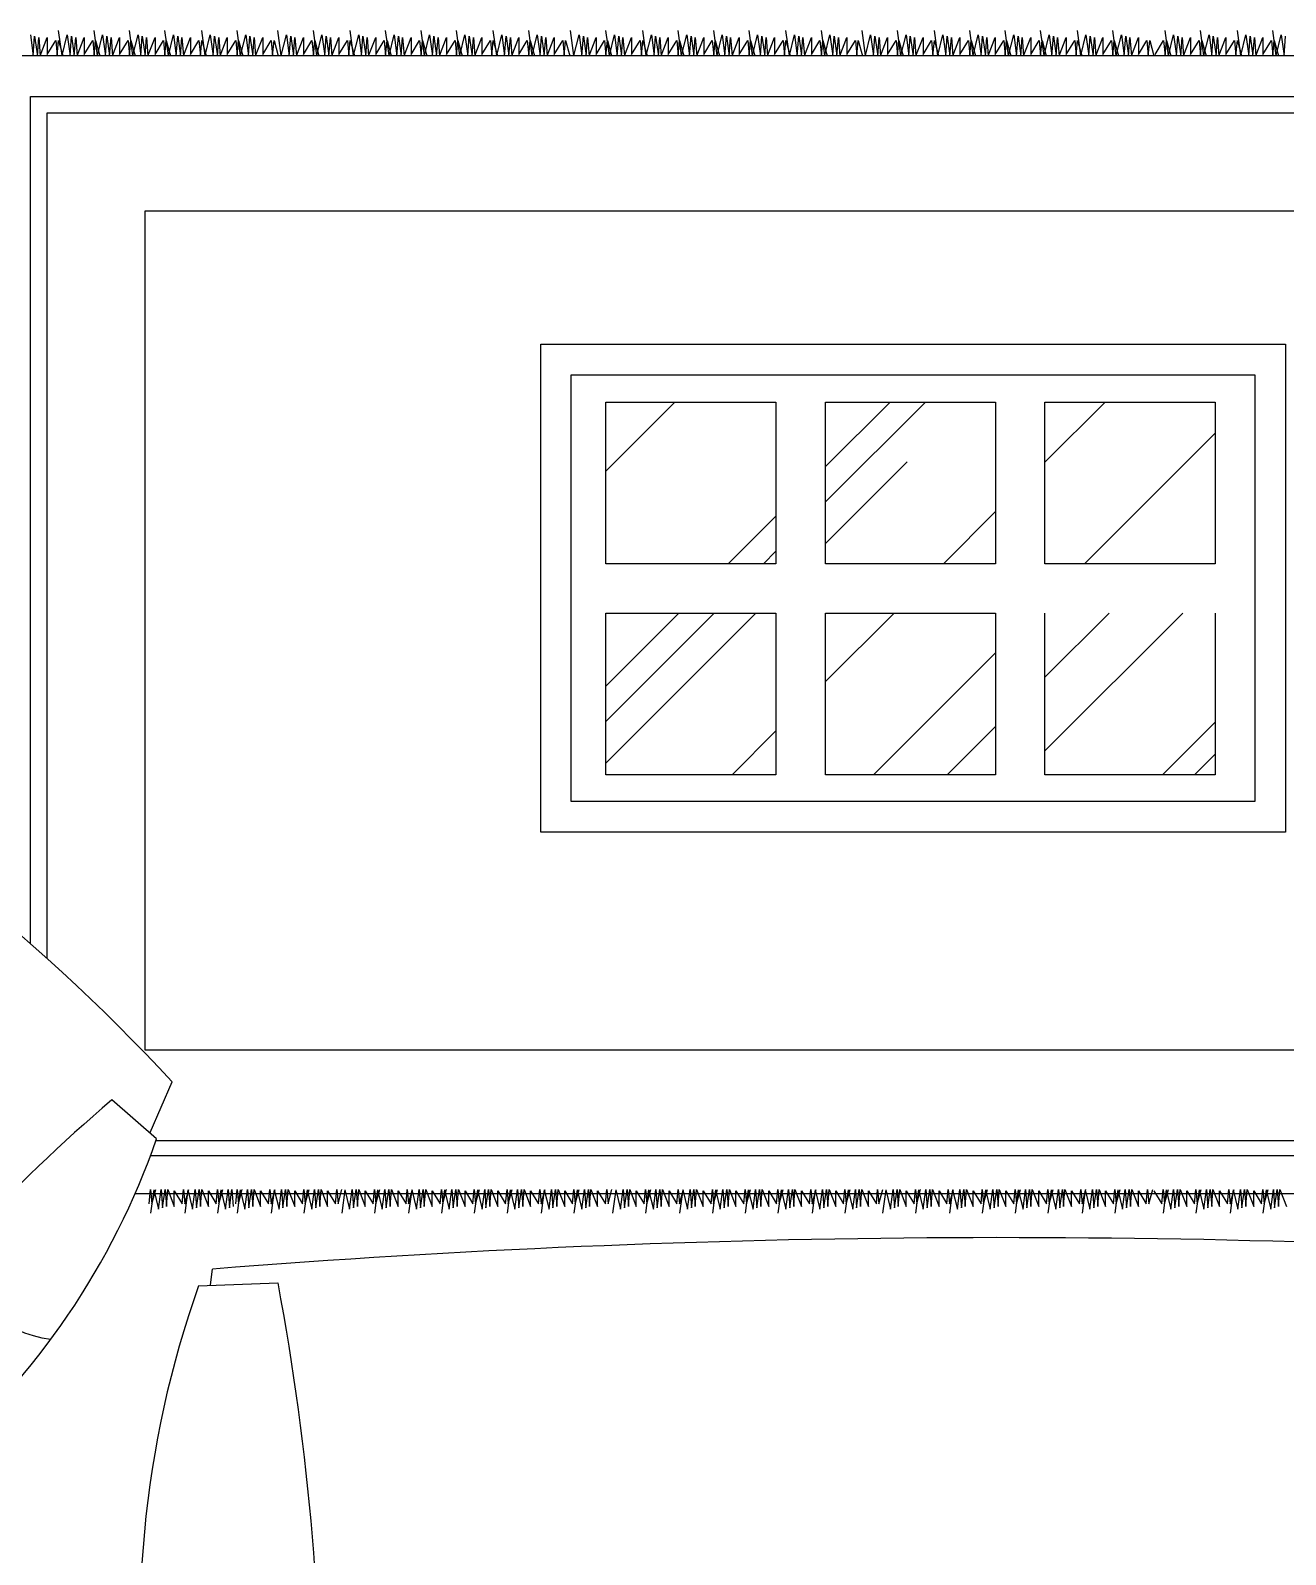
# Model space of a CAD drawing. Header units: inches. Extents: x -0.4 to 42.1, y 14 to 38.8.
# Drawn here: x 31.043 to 32.702, y 15.537 to 17.552 of the extents above; entities that cross this region are included whole.
import ezdxf

# ---------------------------------------------------------------- set-up
doc = ezdxf.new("R2010")
doc.units = ezdxf.units.IN
doc.header["$MEASUREMENT"] = 0
doc.layers.add('02', color=2, linetype='Continuous')
doc.layers.add('8', color=8, linetype='Continuous')

msp = doc.modelspace()

# ---------------------------------------------------------------- hatches: boundary and pattern name
at = {"layer": '8'}
h = msp.add_hatch(dxfattribs=at)
h.set_pattern_fill('AR-RROOF', color=256, scale=0.3, angle=45, style=0)
h.set_pattern_definition([(45, (20.33287, 11.10714), (0.2545584, 0.6788225), [4.5, -0.6, 1.5, -0.3]), (45, (20.50894, 11.49534), (-0.494268, 0.070004), [0.9, -0.099, 1.8, -0.225]), (45, (20.25862, 11.39352), (0.960958, 1.245215), [2.4, -0.42, 1.2, -0.3])])
h.paths.add_polyline_path([(31.8037, 17.0607), (32.0287, 17.0607), (32.0287, 16.8469), (31.8037, 16.8469)])
h.paths.add_polyline_path([(31.8037, 16.7817), (32.0287, 16.7817), (32.0287, 16.5679), (31.8037, 16.5679)])
h.paths.add_polyline_path([(32.094, 16.7817), (32.3189, 16.7817), (32.3189, 16.5679), (32.094, 16.5679)])
h.paths.add_polyline_path([(32.094, 17.0607), (32.3189, 17.0607), (32.3189, 16.8469), (32.094, 16.8469)])
h.paths.add_polyline_path([(32.3842, 17.0607), (32.6091, 17.0607), (32.6091, 16.8469), (32.3842, 16.8469)])
h.paths.add_polyline_path([(32.3842, 16.7817), (32.6091, 16.7817), (32.6091, 16.5679), (32.3842, 16.5679)])

# ---------------------------------------------------------------- linework, layer by layer
at = {"layer": '02'}
for p, q in [((31.0432, 17.5464), (31.0469, 17.5183)), ((31.0469, 17.5183), (31.0488, 17.5445)), ((31.0488, 17.5445), (31.0525, 17.5183)), ((31.0525, 17.5183), (31.0544, 17.5426)), ((31.0544, 17.5426), (31.0563, 17.5183)), ((31.0563, 17.5183), (31.0656, 17.5426)), ((31.0656, 17.5426), (31.0656, 17.5201)), ((31.0656, 17.5201), (31.0769, 17.5389)), ((31.0769, 17.5389), (31.0787, 17.5183)), ((31.0787, 17.5183), (31.0806, 17.5389)), ((31.0851, 17.5189), (31.0806, 17.552)), ((31.0806, 17.5389), (31.0862, 17.5183)), ((31.0851, 17.5189), (31.0918, 17.5464)), ((31.0918, 17.5464), (31.0956, 17.5183)), ((31.0956, 17.5183), (31.0975, 17.5445)), ((31.0975, 17.5445), (31.1012, 17.5183)), ((31.1012, 17.5183), (31.1031, 17.5426)), ((31.1031, 17.5426), (31.105, 17.5183)), ((31.105, 17.5183), (31.1143, 17.5426)), ((31.1143, 17.5426), (31.1143, 17.5201)), ((31.1143, 17.5201), (31.1256, 17.5389)), ((31.1256, 17.5389), (31.1274, 17.5183)), ((31.1319, 17.5189), (31.1274, 17.552)), ((31.1274, 17.5183), (31.1293, 17.5389)), ((31.1293, 17.5389), (31.1349, 17.5183)), ((31.1319, 17.5189), (31.1387, 17.5464)), ((31.1387, 17.5464), (31.1424, 17.5183)), ((31.1424, 17.5183), (31.1443, 17.5445)), ((31.1443, 17.5445), (31.148, 17.5183)), ((31.148, 17.5183), (31.1499, 17.5426)), ((31.1499, 17.5426), (31.1518, 17.5183)), ((31.1518, 17.5183), (31.1611, 17.5426)), ((31.1611, 17.5426), (31.1611, 17.5201)), ((31.1611, 17.5201), (31.1724, 17.5389)), ((31.1724, 17.5389), (31.1742, 17.5183)), ((31.1787, 17.5189), (31.1742, 17.552)), ((31.1742, 17.5183), (31.1761, 17.5389)), ((31.1761, 17.5389), (31.1817, 17.5183)), ((31.1787, 17.5189), (31.1855, 17.5464)), ((31.1855, 17.5464), (31.1892, 17.5183)), ((31.1892, 17.5183), (31.1911, 17.5445)), ((31.1911, 17.5445), (31.1948, 17.5183)), ((31.1948, 17.5183), (31.1967, 17.5426)), ((31.1967, 17.5426), (31.1986, 17.5183)), ((31.1986, 17.5183), (31.208, 17.5426)), ((31.208, 17.5426), (31.208, 17.5201)), ((31.208, 17.5201), (31.2192, 17.5389)), ((31.2192, 17.5389), (31.2211, 17.5183)), ((31.2256, 17.5189), (31.2211, 17.552)), ((31.2211, 17.5183), (31.2229, 17.5389)), ((31.2229, 17.5389), (31.2286, 17.5183)), ((31.2256, 17.5189), (31.2323, 17.5464)), ((31.2323, 17.5464), (31.236, 17.5183)), ((31.236, 17.5183), (31.2379, 17.5445)), ((31.2379, 17.5445), (31.2417, 17.5183)), ((31.2417, 17.5183), (31.2435, 17.5426)), ((31.2435, 17.5426), (31.2454, 17.5183)), ((31.2454, 17.5183), (31.2548, 17.5426)), ((31.2548, 17.5426), (31.2548, 17.5201)), ((31.2548, 17.5201), (31.266, 17.5389)), ((31.266, 17.5389), (31.2679, 17.5183)), ((31.2679, 17.5183), (31.2698, 17.5389)), ((31.2743, 17.5189), (31.2698, 17.552)), ((31.2698, 17.5389), (31.2754, 17.5183)), ((31.2743, 17.5189), (31.281, 17.5464)), ((31.281, 17.5464), (31.2847, 17.5183)), ((31.2847, 17.5183), (31.2866, 17.5445)), ((31.2866, 17.5445), (31.2904, 17.5183)), ((31.2904, 17.5183), (31.2922, 17.5426)), ((31.2922, 17.5426), (31.2941, 17.5183)), ((31.2941, 17.5183), (31.3035, 17.5426)), ((31.3035, 17.5426), (31.3035, 17.5201)), ((31.3035, 17.5201), (31.3147, 17.5389)), ((31.3147, 17.5389), (31.3166, 17.5183)), ((31.3211, 17.5189), (31.3166, 17.552)), ((31.3166, 17.5183), (31.3184, 17.5389)), ((31.3184, 17.5389), (31.3241, 17.5183)), ((31.3211, 17.5189), (31.3278, 17.5464)), ((31.3278, 17.5464), (31.3315, 17.5183)), ((31.3315, 17.5183), (31.3334, 17.5445)), ((31.3334, 17.5445), (31.3372, 17.5183)), ((31.3372, 17.5183), (31.339, 17.5426)), ((31.339, 17.5426), (31.3409, 17.5183)), ((31.3409, 17.5183), (31.3503, 17.5426)), ((31.3503, 17.5426), (31.3503, 17.5201)), ((31.3503, 17.5201), (31.3615, 17.5389)), ((31.3615, 17.5389), (31.3634, 17.5183)), ((31.3634, 17.5183), (31.3653, 17.5389)), ((31.3653, 17.5389), (31.3709, 17.5183)), ((31.3749, 17.5189), (31.3704, 17.552)), ((31.3749, 17.5189), (31.3817, 17.5464)), ((31.3817, 17.5464), (31.3854, 17.5183)), ((31.3854, 17.5183), (31.3873, 17.5445)), ((31.3873, 17.5445), (31.391, 17.5183)), ((31.391, 17.5183), (31.3929, 17.5426)), ((31.3929, 17.5426), (31.3948, 17.5183)), ((31.3948, 17.5183), (31.4041, 17.5426)), ((31.4041, 17.5426), (31.4041, 17.5201)), ((31.4041, 17.5201), (31.4154, 17.5389)), ((31.4154, 17.5389), (31.4173, 17.5183)), ((31.4218, 17.5189), (31.4173, 17.552)), ((31.4173, 17.5183), (31.4191, 17.5389)), ((31.4191, 17.5389), (31.4247, 17.5183)), ((31.4218, 17.5189), (31.4285, 17.5464)), ((31.4285, 17.5464), (31.4322, 17.5183)), ((31.4322, 17.5183), (31.4341, 17.5445)), ((31.4341, 17.5445), (31.4379, 17.5183)), ((31.4379, 17.5183), (31.4397, 17.5426)), ((31.4397, 17.5426), (31.4416, 17.5183)), ((31.4416, 17.5183), (31.451, 17.5426)), ((31.451, 17.5426), (31.451, 17.5201)), ((31.451, 17.5201), (31.4622, 17.5389)), ((31.4622, 17.5389), (31.4641, 17.5183)), ((31.4641, 17.5183), (31.4659, 17.5389)), ((31.4705, 17.5189), (31.4659, 17.552)), ((31.4659, 17.5389), (31.4716, 17.5183)), ((31.4705, 17.5189), (31.4772, 17.5464)), ((31.4772, 17.5464), (31.4809, 17.5183)), ((31.4809, 17.5183), (31.4828, 17.5445)), ((31.4828, 17.5445), (31.4865, 17.5183)), ((31.4865, 17.5183), (31.4884, 17.5426)), ((31.4884, 17.5426), (31.4903, 17.5183)), ((31.4903, 17.5183), (31.4997, 17.5426)), ((31.4997, 17.5426), (31.4997, 17.5201)), ((31.4997, 17.5201), (31.5109, 17.5389)), ((31.5109, 17.5389), (31.5128, 17.5183)), ((31.5173, 17.5189), (31.5128, 17.552)), ((31.5128, 17.5183), (31.5146, 17.5389)), ((31.5146, 17.5389), (31.5203, 17.5183)), ((31.5173, 17.5189), (31.524, 17.5464)), ((31.524, 17.5464), (31.5277, 17.5183)), ((31.5277, 17.5183), (31.5296, 17.5445)), ((31.5296, 17.5445), (31.5334, 17.5183)), ((31.5334, 17.5183), (31.5352, 17.5426)), ((31.5352, 17.5426), (31.5371, 17.5183)), ((31.5371, 17.5183), (31.5465, 17.5426)), ((31.5465, 17.5426), (31.5465, 17.5201)), ((31.5465, 17.5201), (31.5577, 17.5389)), ((31.5577, 17.5389), (31.5596, 17.5183)), ((31.5641, 17.5189), (31.5596, 17.552)), ((31.5596, 17.5183), (31.5615, 17.5389)), ((31.5615, 17.5389), (31.5671, 17.5183)), ((31.5641, 17.5189), (31.5708, 17.5464)), ((31.5708, 17.5464), (31.5746, 17.5183)), ((31.5746, 17.5183), (31.5764, 17.5445)), ((31.5764, 17.5445), (31.5802, 17.5183)), ((31.5802, 17.5183), (31.5821, 17.5426)), ((31.5821, 17.5426), (31.5839, 17.5183)), ((31.5839, 17.5183), (31.5933, 17.5426)), ((31.5933, 17.5426), (31.5933, 17.5201)), ((31.5933, 17.5201), (31.6045, 17.5389)), ((31.6045, 17.5389), (31.6064, 17.5183)), ((31.6109, 17.5189), (31.6064, 17.552)), ((31.6064, 17.5183), (31.6083, 17.5389)), ((31.6083, 17.5389), (31.6139, 17.5183)), ((31.6109, 17.5189), (31.6176, 17.5464)), ((31.6176, 17.5464), (31.6214, 17.5183)), ((31.6214, 17.5183), (31.6233, 17.5445)), ((31.6233, 17.5445), (31.627, 17.5183)), ((31.627, 17.5183), (31.6289, 17.5426)), ((31.6289, 17.5426), (31.6307, 17.5183)), ((31.6307, 17.5183), (31.6401, 17.5426)), ((31.6401, 17.5426), (31.6401, 17.5201)), ((31.6401, 17.5201), (31.6513, 17.5389)), ((31.6513, 17.5389), (31.6532, 17.5183)), ((31.6532, 17.5183), (31.6551, 17.5389)), ((31.6596, 17.5189), (31.6551, 17.552)), ((31.6551, 17.5389), (31.6607, 17.5183)), ((31.6596, 17.5189), (31.6663, 17.5464)), ((31.6663, 17.5464), (31.6701, 17.5183)), ((31.6701, 17.5183), (31.6719, 17.5445)), ((31.6719, 17.5445), (31.6757, 17.5183)), ((31.6757, 17.5183), (31.6776, 17.5426)), ((31.6776, 17.5426), (31.6794, 17.5183)), ((31.6794, 17.5183), (31.6888, 17.5426)), ((31.6888, 17.5426), (31.6888, 17.5201)), ((31.6888, 17.5201), (31.7, 17.5389)), ((31.7, 17.5389), (31.7019, 17.5183)), ((31.7064, 17.5189), (31.7019, 17.552)), ((31.7019, 17.5183), (31.7038, 17.5389)), ((31.7038, 17.5389), (31.7094, 17.5183)), ((31.7064, 17.5189), (31.7131, 17.5464)), ((31.7131, 17.5464), (31.7169, 17.5183)), ((31.7169, 17.5183), (31.7188, 17.5445)), ((31.7188, 17.5445), (31.7225, 17.5183)), ((31.7225, 17.5183), (31.7244, 17.5426)), ((31.7244, 17.5426), (31.7263, 17.5183)), ((31.7263, 17.5183), (31.7356, 17.5426)), ((31.7356, 17.5426), (31.7356, 17.5201)), ((31.7356, 17.5201), (31.7469, 17.5389)), ((31.7469, 17.5389), (31.7487, 17.5183)), ((31.7487, 17.5183), (31.7506, 17.5389)), ((31.7506, 17.5389), (31.7562, 17.5183)), ((31.7617, 17.5189), (31.7572, 17.552)), ((31.7617, 17.5189), (31.7685, 17.5464)), ((31.7685, 17.5464), (31.7722, 17.5183)), ((31.7722, 17.5183), (31.7741, 17.5445)), ((31.7741, 17.5445), (31.7778, 17.5183)), ((31.7778, 17.5183), (31.7797, 17.5426)), ((31.7797, 17.5426), (31.7816, 17.5183)), ((31.7816, 17.5183), (31.7909, 17.5426)), ((31.7909, 17.5426), (31.7909, 17.5201)), ((31.7909, 17.5201), (31.8022, 17.5389)), ((31.8022, 17.5389), (31.804, 17.5183)), ((31.8085, 17.5189), (31.804, 17.552)), ((31.804, 17.5183), (31.8059, 17.5389)), ((31.8059, 17.5389), (31.8115, 17.5183)), ((31.8085, 17.5189), (31.8153, 17.5464)), ((31.8153, 17.5464), (31.819, 17.5183)), ((31.819, 17.5183), (31.8209, 17.5445)), ((31.8209, 17.5445), (31.8246, 17.5183)), ((31.8246, 17.5183), (31.8265, 17.5426)), ((31.8265, 17.5426), (31.8284, 17.5183)), ((31.8284, 17.5183), (31.8377, 17.5426)), ((31.8377, 17.5426), (31.8377, 17.5201)), ((31.8377, 17.5201), (31.849, 17.5389)), ((31.849, 17.5389), (31.8509, 17.5183)), ((31.8509, 17.5183), (31.8527, 17.5389)), ((31.8572, 17.5189), (31.8527, 17.552)), ((31.8527, 17.5389), (31.8583, 17.5183)), ((31.8572, 17.5189), (31.864, 17.5464)), ((31.864, 17.5464), (31.8677, 17.5183)), ((31.8677, 17.5183), (31.8696, 17.5445)), ((31.8696, 17.5445), (31.8733, 17.5183)), ((31.8733, 17.5183), (31.8752, 17.5426)), ((31.8752, 17.5426), (31.8771, 17.5183)), ((31.8771, 17.5183), (31.8864, 17.5426)), ((31.8864, 17.5426), (31.8864, 17.5201)), ((31.8864, 17.5201), (31.8977, 17.5389)), ((31.8977, 17.5389), (31.8995, 17.5183)), ((31.904, 17.5189), (31.8995, 17.552)), ((31.8995, 17.5183), (31.9014, 17.5389)), ((31.9014, 17.5389), (31.907, 17.5183)), ((31.904, 17.5189), (31.9108, 17.5464)), ((31.9108, 17.5464), (31.9145, 17.5183)), ((31.9145, 17.5183), (31.9164, 17.5445)), ((31.9164, 17.5445), (31.9201, 17.5183)), ((31.9201, 17.5183), (31.922, 17.5426)), ((31.922, 17.5426), (31.9239, 17.5183)), ((31.9239, 17.5183), (31.9333, 17.5426)), ((31.9333, 17.5426), (31.9333, 17.5201)), ((31.9333, 17.5201), (31.9445, 17.5389)), ((31.9445, 17.5389), (31.9464, 17.5183)), ((31.9509, 17.5189), (31.9464, 17.552)), ((31.9464, 17.5183), (31.9482, 17.5389)), ((31.9482, 17.5389), (31.9539, 17.5183)), ((31.9509, 17.5189), (31.9576, 17.5464)), ((31.9576, 17.5464), (31.9613, 17.5183)), ((31.9613, 17.5183), (31.9632, 17.5445)), ((31.9632, 17.5445), (31.967, 17.5183)), ((31.967, 17.5183), (31.9688, 17.5426)), ((31.9688, 17.5426), (31.9707, 17.5183)), ((31.9707, 17.5183), (31.9801, 17.5426)), ((31.9801, 17.5426), (31.9801, 17.5201)), ((31.9801, 17.5201), (31.9913, 17.5389)), ((31.9913, 17.5389), (31.9932, 17.5183)), ((31.9977, 17.5189), (31.9932, 17.552)), ((31.9932, 17.5183), (31.9951, 17.5389)), ((31.9951, 17.5389), (32.0007, 17.5183)), ((31.9977, 17.5189), (32.0044, 17.5464)), ((32.0044, 17.5464), (32.0082, 17.5183)), ((32.0082, 17.5183), (32.01, 17.5445)), ((32.01, 17.5445), (32.0138, 17.5183)), ((32.0138, 17.5183), (32.0157, 17.5426)), ((32.0157, 17.5426), (32.0175, 17.5183)), ((32.0175, 17.5183), (32.0269, 17.5426)), ((32.0269, 17.5426), (32.0269, 17.5201)), ((32.0269, 17.5201), (32.0381, 17.5389)), ((32.0381, 17.5389), (32.04, 17.5183)), ((32.04, 17.5183), (32.0419, 17.5389)), ((32.0464, 17.5189), (32.0419, 17.552)), ((32.0419, 17.5389), (32.0475, 17.5183)), ((32.0464, 17.5189), (32.0531, 17.5464)), ((32.0531, 17.5464), (32.0569, 17.5183)), ((32.0569, 17.5183), (32.0587, 17.5445)), ((32.0587, 17.5445), (32.0625, 17.5183)), ((32.0625, 17.5183), (32.0643, 17.5426)), ((32.0643, 17.5426), (32.0662, 17.5183)), ((32.0662, 17.5183), (32.0756, 17.5426)), ((32.0756, 17.5426), (32.0756, 17.5201)), ((32.0756, 17.5201), (32.0868, 17.5389)), ((32.0868, 17.5389), (32.0887, 17.5183)), ((32.0932, 17.5189), (32.0887, 17.552)), ((32.0887, 17.5183), (32.0906, 17.5389)), ((32.0906, 17.5389), (32.0962, 17.5183)), ((32.0932, 17.5189), (32.0999, 17.5464)), ((32.0999, 17.5464), (32.1037, 17.5183)), ((32.1037, 17.5183), (32.1055, 17.5445)), ((32.1055, 17.5445), (32.1093, 17.5183)), ((32.1093, 17.5183), (32.1112, 17.5426)), ((32.1112, 17.5426), (32.113, 17.5183)), ((32.113, 17.5183), (32.1224, 17.5426)), ((32.1224, 17.5426), (32.1224, 17.5201)), ((32.1224, 17.5201), (32.1336, 17.5389)), ((32.1336, 17.5389), (32.1355, 17.5183)), ((32.1355, 17.5183), (32.1374, 17.5389)), ((32.1374, 17.5389), (32.143, 17.5183)), ((32.1471, 17.5189), (32.1426, 17.552)), ((32.1471, 17.5189), (32.1538, 17.5464)), ((32.1538, 17.5464), (32.1575, 17.5183)), ((32.1575, 17.5183), (32.1594, 17.5445)), ((32.1594, 17.5445), (32.1632, 17.5183)), ((32.1632, 17.5183), (32.165, 17.5426)), ((32.165, 17.5426), (32.1669, 17.5183)), ((32.1669, 17.5183), (32.1763, 17.5426)), ((32.1763, 17.5426), (32.1763, 17.5201)), ((32.1763, 17.5201), (32.1875, 17.5389)), ((32.1875, 17.5389), (32.1894, 17.5183)), ((32.1939, 17.5189), (32.1894, 17.552)), ((32.1894, 17.5183), (32.1913, 17.5389)), ((32.1913, 17.5389), (32.1969, 17.5183)), ((32.1939, 17.5189), (32.2006, 17.5464)), ((32.2006, 17.5464), (32.2044, 17.5183)), ((32.2044, 17.5183), (32.2062, 17.5445)), ((32.2062, 17.5445), (32.21, 17.5183)), ((32.21, 17.5183), (32.2119, 17.5426)), ((32.2119, 17.5426), (32.2137, 17.5183)), ((32.2137, 17.5183), (32.2231, 17.5426)), ((32.2231, 17.5426), (32.2231, 17.5201)), ((32.2231, 17.5201), (32.2343, 17.5389)), ((32.2343, 17.5389), (32.2362, 17.5183)), ((32.2362, 17.5183), (32.2381, 17.5389)), ((32.2426, 17.5189), (32.2381, 17.552)), ((32.2381, 17.5389), (32.2437, 17.5183)), ((32.2426, 17.5189), (32.2493, 17.5464)), ((32.2493, 17.5464), (32.2531, 17.5183)), ((32.2531, 17.5183), (32.2549, 17.5445)), ((32.2549, 17.5445), (32.2587, 17.5183)), ((32.2587, 17.5183), (32.2605, 17.5426)), ((32.2605, 17.5426), (32.2624, 17.5183)), ((32.2624, 17.5183), (32.2718, 17.5426)), ((32.2718, 17.5426), (32.2718, 17.5201)), ((32.2718, 17.5201), (32.283, 17.5389)), ((32.283, 17.5389), (32.2849, 17.5183)), ((32.2894, 17.5189), (32.2849, 17.552)), ((32.2849, 17.5183), (32.2868, 17.5389)), ((32.2868, 17.5389), (32.2924, 17.5183)), ((32.2894, 17.5189), (32.2961, 17.5464)), ((32.2961, 17.5464), (32.2999, 17.5183)), ((32.2999, 17.5183), (32.3017, 17.5445)), ((32.3017, 17.5445), (32.3055, 17.5183)), ((32.3055, 17.5183), (32.3074, 17.5426)), ((32.3074, 17.5426), (32.3092, 17.5183)), ((32.3092, 17.5183), (32.3186, 17.5426)), ((32.3186, 17.5426), (32.3186, 17.5201)), ((32.3186, 17.5201), (32.3298, 17.5389)), ((32.3298, 17.5389), (32.3317, 17.5183)), ((32.3362, 17.5189), (32.3317, 17.552)), ((32.3317, 17.5183), (32.3336, 17.5389)), ((32.3336, 17.5389), (32.3392, 17.5183)), ((32.3362, 17.5189), (32.3429, 17.5464)), ((32.3429, 17.5464), (32.3467, 17.5183)), ((32.3467, 17.5183), (32.3486, 17.5445)), ((32.3486, 17.5445), (32.3523, 17.5183)), ((32.3523, 17.5183), (32.3542, 17.5426)), ((32.3542, 17.5426), (32.356, 17.5183)), ((32.356, 17.5183), (32.3654, 17.5426)), ((32.3654, 17.5426), (32.3654, 17.5201)), ((32.3654, 17.5201), (32.3766, 17.5389)), ((32.3766, 17.5389), (32.3785, 17.5183)), ((32.383, 17.5189), (32.3785, 17.552)), ((32.3785, 17.5183), (32.3804, 17.5389)), ((32.3804, 17.5389), (32.386, 17.5183)), ((32.383, 17.5189), (32.3898, 17.5464)), ((32.3898, 17.5464), (32.3935, 17.5183)), ((32.3935, 17.5183), (32.3954, 17.5445)), ((32.3954, 17.5445), (32.3991, 17.5183)), ((32.3991, 17.5183), (32.401, 17.5426)), ((32.401, 17.5426), (32.4029, 17.5183)), ((32.4029, 17.5183), (32.4122, 17.5426)), ((32.4122, 17.5426), (32.4122, 17.5201)), ((32.4122, 17.5201), (32.4235, 17.5389)), ((32.4235, 17.5389), (32.4253, 17.5183)), ((32.4253, 17.5183), (32.4272, 17.5389)), ((32.4317, 17.5189), (32.4272, 17.552)), ((32.4272, 17.5389), (32.4328, 17.5183)), ((32.4317, 17.5189), (32.4384, 17.5464)), ((32.4384, 17.5464), (32.4422, 17.5183)), ((32.4422, 17.5183), (32.4441, 17.5445)), ((32.4441, 17.5445), (32.4478, 17.5183)), ((32.4478, 17.5183), (32.4497, 17.5426)), ((32.4497, 17.5426), (32.4516, 17.5183)), ((32.4516, 17.5183), (32.4609, 17.5426)), ((32.4609, 17.5426), (32.4609, 17.5201)), ((32.4609, 17.5201), (32.4722, 17.5389)), ((32.4722, 17.5389), (32.474, 17.5183)), ((32.4785, 17.5189), (32.474, 17.552)), ((32.474, 17.5183), (32.4759, 17.5389)), ((32.4759, 17.5389), (32.4815, 17.5183)), ((32.4785, 17.5189), (32.4853, 17.5464)), ((32.4853, 17.5464), (32.489, 17.5183)), ((32.489, 17.5183), (32.4909, 17.5445)), ((32.4909, 17.5445), (32.4946, 17.5183)), ((32.4946, 17.5183), (32.4965, 17.5426)), ((32.4965, 17.5426), (32.4984, 17.5183)), ((32.4984, 17.5183), (32.5077, 17.5426)), ((32.5077, 17.5426), (32.5077, 17.5201)), ((32.5077, 17.5201), (32.519, 17.5389)), ((32.519, 17.5389), (32.5208, 17.5183)), ((32.5208, 17.5183), (32.5227, 17.5389)), ((32.5227, 17.5389), (32.5283, 17.5183)), ((32.5299, 17.5201), (32.5411, 17.5389)), ((32.5411, 17.5389), (32.543, 17.5183)), ((32.5475, 17.5189), (32.543, 17.552)), ((32.543, 17.5183), (32.5449, 17.5389)), ((32.5449, 17.5389), (32.5505, 17.5183)), ((32.5475, 17.5189), (32.5543, 17.5464)), ((32.5543, 17.5464), (32.558, 17.5183)), ((32.558, 17.5183), (32.5599, 17.5445)), ((32.5599, 17.5445), (32.5636, 17.5183)), ((32.5636, 17.5183), (32.5655, 17.5426)), ((32.5655, 17.5426), (32.5674, 17.5183)), ((32.5674, 17.5183), (32.5767, 17.5426)), ((32.5767, 17.5426), (32.5767, 17.5201)), ((32.5767, 17.5201), (32.588, 17.5389)), ((32.588, 17.5389), (32.5898, 17.5183)), ((32.5943, 17.5189), (32.5898, 17.552)), ((32.5898, 17.5183), (32.5917, 17.5389)), ((32.5917, 17.5389), (32.5973, 17.5183)), ((32.5943, 17.5189), (32.6011, 17.5464)), ((32.6011, 17.5464), (32.6048, 17.5183)), ((32.6048, 17.5183), (32.6067, 17.5445)), ((32.6067, 17.5445), (32.6104, 17.5183)), ((32.6104, 17.5183), (32.6123, 17.5426)), ((32.6123, 17.5426), (32.6142, 17.5183)), ((32.6142, 17.5183), (32.6235, 17.5426)), ((32.6235, 17.5426), (32.6235, 17.5201)), ((32.6235, 17.5201), (32.6348, 17.5389)), ((32.6348, 17.5389), (32.6367, 17.5183)), ((32.6367, 17.5183), (32.6385, 17.5389)), ((32.643, 17.5189), (32.6385, 17.552)), ((32.6385, 17.5389), (32.6441, 17.5183)), ((32.643, 17.5189), (32.6498, 17.5464)), ((32.6498, 17.5464), (32.6535, 17.5183)), ((32.6535, 17.5183), (32.6554, 17.5445)), ((32.6554, 17.5445), (32.6591, 17.5183)), ((32.6591, 17.5183), (32.661, 17.5426)), ((32.661, 17.5426), (32.6629, 17.5183)), ((32.6629, 17.5183), (32.6722, 17.5426)), ((32.6722, 17.5426), (32.6722, 17.5201)), ((32.6722, 17.5201), (32.6835, 17.5389)), ((32.6835, 17.5389), (32.6853, 17.5183)), ((32.6899, 17.5189), (32.6853, 17.552)), ((32.6853, 17.5183), (32.6872, 17.5389)), ((32.6872, 17.5389), (32.6928, 17.5183)), ((32.6899, 17.5189), (32.6966, 17.5464)), ((32.6966, 17.5464), (32.7003, 17.5183)), ((32.7003, 17.5183), (32.7022, 17.5445)), ((30.9896, 17.5189), (33.521, 17.5189)), ((31.0436, 16.3441), (31.0436, 17.4649)), ((31.0436, 17.4649), (33.467, 17.4649)), ((31.0652, 16.3248), (31.0652, 17.4433)), ((31.0652, 17.4433), (33.4454, 17.4433)), ((31.1948, 16.2037), (31.1948, 17.3137)), ((31.1948, 17.3137), (33.3158, 17.3137)), ((31.7177, 16.4919), (31.7177, 17.1373)), ((31.7177, 17.1373), (32.7021, 17.1373)), ((32.7021, 17.1373), (32.7021, 16.4919)), ((31.7582, 16.5324), (31.7582, 17.0968)), ((31.7582, 17.0968), (32.6616, 17.0968)), ((32.6616, 17.0968), (32.6616, 16.5324)), ((31.8037, 16.8469), (31.8037, 17.0607)), ((31.8037, 17.0607), (32.0287, 17.0607)), ((32.0287, 17.0607), (32.0287, 16.8469)), ((32.094, 17.0607), (32.3189, 17.0607)), ((32.094, 16.8469), (32.094, 17.0607)), ((32.3189, 17.0607), (32.3189, 16.8469)), ((32.3842, 17.0607), (32.6091, 17.0607)), ((32.3842, 16.8469), (32.3842, 17.0607)), ((32.6091, 17.0607), (32.6091, 16.8469)), ((32.0287, 16.8469), (31.8037, 16.8469)), ((32.3189, 16.8469), (32.094, 16.8469)), ((32.6091, 16.8469), (32.3842, 16.8469)), ((31.8037, 16.5679), (31.8037, 16.7817)), ((31.8037, 16.7817), (32.0287, 16.7817)), ((32.0287, 16.7817), (32.0287, 16.5679)), ((32.094, 16.5679), (32.094, 16.7817)), ((32.094, 16.7817), (32.3189, 16.7817)), ((32.3189, 16.7817), (32.3189, 16.5679)), ((32.3842, 16.5679), (32.3842, 16.7817)), ((32.6091, 16.7817), (32.6091, 16.5679)), ((32.0287, 16.5679), (31.8037, 16.5679)), ((32.3189, 16.5679), (32.094, 16.5679)), ((32.6091, 16.5679), (32.3842, 16.5679)), ((32.6616, 16.5324), (31.7582, 16.5324)), ((32.7021, 16.4919), (31.7177, 16.4919)), ((33.28, 16.2037), (31.1948, 16.2037)), ((31.2015, 16.0947), (31.2307, 16.1618)), ((31.2101, 16.0866), (31.1507, 16.1378)), ((33.262, 16.0837), (31.209, 16.0837)), ((33.2693, 16.0637), (31.2018, 16.0637)), ((33.2896, 16.0137), (31.1814, 16.0137)), ((31.2004, 16.0003), (31.2022, 16.0194)), ((31.2022, 16.0194), (31.2039, 16.0003)), ((31.2063, 16.0188), (31.2022, 15.9881)), ((31.2039, 16.0003), (31.2091, 16.0194)), ((31.2063, 16.0188), (31.2126, 15.9933)), ((31.2126, 15.9933), (31.216, 16.0194)), ((31.216, 16.0194), (31.2178, 15.9951)), ((31.2178, 15.9951), (31.2212, 16.0194)), ((31.2212, 16.0194), (31.223, 15.9968)), ((31.223, 15.9968), (31.2247, 16.0194)), ((31.2247, 16.0194), (31.2334, 15.9968)), ((31.2334, 15.9968), (31.2334, 16.0176)), ((31.2334, 16.0176), (31.2438, 16.0003)), ((31.2438, 16.0003), (31.2455, 16.0194)), ((31.2455, 16.0194), (31.2472, 16.0003)), ((31.2472, 16.0003), (31.2525, 16.0194)), ((31.2514, 16.0188), (31.2472, 15.9881)), ((31.2514, 16.0188), (31.2577, 15.9933)), ((31.2577, 15.9933), (31.2611, 16.0194)), ((31.2611, 16.0194), (31.2629, 15.9951)), ((31.2629, 15.9951), (31.2663, 16.0194)), ((31.2663, 16.0194), (31.2681, 15.9968)), ((31.2681, 15.9968), (31.2698, 16.0194)), ((31.2698, 16.0194), (31.2785, 15.9968)), ((31.2785, 16.0176), (31.2889, 16.0003)), ((31.2785, 15.9968), (31.2785, 16.0176)), ((31.2889, 16.0003), (31.2906, 16.0194)), ((31.2906, 16.0194), (31.2923, 16.0003)), ((31.2948, 16.0188), (31.2906, 15.9881)), ((31.2923, 16.0003), (31.2975, 16.0194)), ((31.2948, 16.0188), (31.301, 15.9933)), ((31.301, 15.9933), (31.3045, 16.0194)), ((31.3045, 16.0194), (31.3062, 15.9951)), ((31.3062, 15.9951), (31.3097, 16.0194)), ((31.3097, 16.0194), (31.3114, 15.9968)), ((31.3146, 16.0003), (31.3164, 16.0194)), ((31.3164, 16.0194), (31.3181, 16.0003)), ((31.3205, 16.0188), (31.3164, 15.9881)), ((31.3181, 16.0003), (31.3233, 16.0194)), ((31.3205, 16.0188), (31.3268, 15.9933)), ((31.3268, 15.9933), (31.3302, 16.0194)), ((31.3302, 16.0194), (31.332, 15.9951)), ((31.332, 15.9951), (31.3354, 16.0194)), ((31.3354, 16.0194), (31.3372, 15.9968)), ((31.3372, 15.9968), (31.3389, 16.0194)), ((31.3389, 16.0194), (31.3476, 15.9968)), ((31.3476, 15.9968), (31.3476, 16.0176)), ((31.3476, 16.0176), (31.358, 16.0003)), ((31.358, 16.0003), (31.3597, 16.0194)), ((31.3597, 16.0194), (31.3615, 16.0003)), ((31.3615, 16.0003), (31.3667, 16.0194)), ((31.3656, 16.0188), (31.3615, 15.9881)), ((31.3656, 16.0188), (31.3719, 15.9933)), ((31.3719, 15.9933), (31.3753, 16.0194)), ((31.3753, 16.0194), (31.3771, 15.9951)), ((31.3771, 15.9951), (31.3805, 16.0194)), ((31.3805, 16.0194), (31.3823, 15.9968)), ((31.3823, 15.9968), (31.384, 16.0194)), ((31.384, 16.0194), (31.3927, 15.9968)), ((31.3927, 15.9968), (31.3927, 16.0176)), ((31.3927, 16.0176), (31.4031, 16.0003)), ((31.4031, 16.0003), (31.4048, 16.0194)), ((31.4048, 16.0194), (31.4065, 16.0003)), ((31.409, 16.0188), (31.4048, 15.9881)), ((31.4065, 16.0003), (31.4117, 16.0194)), ((31.409, 16.0188), (31.4152, 15.9933)), ((31.4152, 15.9933), (31.4187, 16.0194)), ((31.4187, 16.0194), (31.4204, 15.9951)), ((31.4204, 15.9951), (31.4239, 16.0194)), ((31.4239, 16.0194), (31.4256, 15.9968)), ((31.4256, 15.9968), (31.4274, 16.0194)), ((31.4274, 16.0194), (31.436, 15.9968)), ((31.436, 16.0176), (31.4464, 16.0003)), ((31.436, 15.9968), (31.436, 16.0176)), ((31.4464, 16.0003), (31.4482, 16.0194)), ((31.4482, 16.0194), (31.4499, 16.0003)), ((31.4499, 16.0003), (31.4551, 16.0194)), ((31.4589, 16.0188), (31.4547, 15.9881)), ((31.4589, 16.0188), (31.4651, 15.9933)), ((31.4651, 15.9933), (31.4686, 16.0194)), ((31.4686, 16.0194), (31.4703, 15.9951)), ((31.4703, 15.9951), (31.4738, 16.0194)), ((31.4738, 16.0194), (31.4755, 15.9968)), ((31.4755, 15.9968), (31.4772, 16.0194)), ((31.4772, 16.0194), (31.4859, 15.9968)), ((31.4859, 16.0176), (31.4963, 16.0003)), ((31.4859, 15.9968), (31.4859, 16.0176)), ((31.4963, 16.0003), (31.498, 16.0194)), ((31.498, 16.0194), (31.4998, 16.0003)), ((31.5022, 16.0188), (31.498, 15.9881)), ((31.4998, 16.0003), (31.505, 16.0194)), ((31.5022, 16.0188), (31.5084, 15.9933)), ((31.5084, 15.9933), (31.5119, 16.0194)), ((31.5119, 16.0194), (31.5136, 15.9951)), ((31.5136, 15.9951), (31.5171, 16.0194)), ((31.5171, 16.0194), (31.5188, 15.9968)), ((31.5188, 15.9968), (31.5206, 16.0194)), ((31.5206, 16.0194), (31.5293, 15.9968)), ((31.5293, 16.0176), (31.5397, 16.0003)), ((31.5293, 15.9968), (31.5293, 16.0176)), ((31.5397, 16.0003), (31.5414, 16.0194)), ((31.5414, 16.0194), (31.5431, 16.0003)), ((31.5431, 16.0003), (31.5483, 16.0194)), ((31.5473, 16.0188), (31.5431, 15.9881)), ((31.5473, 16.0188), (31.5535, 15.9933)), ((31.5535, 15.9933), (31.557, 16.0194)), ((31.557, 16.0194), (31.5587, 15.9951)), ((31.5587, 15.9951), (31.5622, 16.0194)), ((31.5622, 16.0194), (31.5639, 15.9968)), ((31.5639, 15.9968), (31.5657, 16.0194)), ((31.5657, 16.0194), (31.5743, 15.9968)), ((31.5743, 15.9968), (31.5743, 16.0176)), ((31.5743, 16.0176), (31.5847, 16.0003)), ((31.5847, 16.0003), (31.5865, 16.0194)), ((31.5865, 16.0194), (31.5882, 16.0003)), ((31.5906, 16.0188), (31.5865, 15.9881)), ((31.5882, 16.0003), (31.5934, 16.0194)), ((31.5906, 16.0188), (31.5969, 15.9933)), ((31.5969, 15.9933), (31.6003, 16.0194)), ((31.6003, 16.0194), (31.6021, 15.9951)), ((31.6021, 15.9951), (31.6055, 16.0194)), ((31.6055, 16.0194), (31.6073, 15.9968)), ((31.6073, 15.9968), (31.609, 16.0194)), ((31.609, 16.0194), (31.6177, 15.9968)), ((31.6177, 16.0176), (31.6281, 16.0003)), ((31.6177, 15.9968), (31.6177, 16.0176)), ((31.6281, 16.0003), (31.6298, 16.0194)), ((31.6298, 16.0194), (31.6316, 16.0003)), ((31.634, 16.0188), (31.6298, 15.9881)), ((31.6316, 16.0003), (31.6368, 16.0194)), ((31.634, 16.0188), (31.6402, 15.9933)), ((31.6402, 15.9933), (31.6437, 16.0194)), ((31.6437, 16.0194), (31.6454, 15.9951)), ((31.6454, 15.9951), (31.6489, 16.0194)), ((31.6489, 16.0194), (31.6506, 15.9968)), ((31.6506, 15.9968), (31.6524, 16.0194)), ((31.6524, 16.0194), (31.661, 15.9968)), ((31.661, 15.9968), (31.661, 16.0176)), ((31.661, 16.0176), (31.6714, 16.0003)), ((31.6714, 16.0003), (31.6732, 16.0194)), ((31.6732, 16.0194), (31.6749, 16.0003)), ((31.6773, 16.0188), (31.6732, 15.9881)), ((31.6749, 16.0003), (31.6801, 16.0194)), ((31.6773, 16.0188), (31.6836, 15.9933)), ((31.6836, 15.9933), (31.687, 16.0194)), ((31.687, 16.0194), (31.6888, 15.9951)), ((31.6888, 15.9951), (31.6922, 16.0194)), ((31.6922, 16.0194), (31.694, 15.9968)), ((31.694, 15.9968), (31.6957, 16.0194)), ((31.6957, 16.0194), (31.7044, 15.9968)), ((31.7044, 16.0176), (31.7148, 16.0003)), ((31.7044, 15.9968), (31.7044, 16.0176)), ((31.7148, 16.0003), (31.7165, 16.0194)), ((31.7165, 16.0194), (31.7183, 16.0003)), ((31.7183, 16.0003), (31.7235, 16.0194)), ((31.7224, 16.0188), (31.7183, 15.9881)), ((31.7224, 16.0188), (31.7287, 15.9933)), ((31.7287, 15.9933), (31.7321, 16.0194)), ((31.7321, 16.0194), (31.7339, 15.9951)), ((31.7339, 15.9951), (31.7373, 16.0194)), ((31.7373, 16.0194), (31.7391, 15.9968)), ((31.7391, 15.9968), (31.7408, 16.0194)), ((31.7408, 16.0194), (31.7495, 15.9968)), ((31.7495, 16.0176), (31.7599, 16.0003)), ((31.7495, 15.9968), (31.7495, 16.0176)), ((31.7599, 16.0003), (31.7616, 16.0194)), ((31.7616, 16.0194), (31.7633, 16.0003)), ((31.7658, 16.0188), (31.7616, 15.9881)), ((31.7633, 16.0003), (31.7685, 16.0194)), ((31.7658, 16.0188), (31.772, 15.9933)), ((31.772, 15.9933), (31.7755, 16.0194)), ((31.7755, 16.0194), (31.7772, 15.9951)), ((31.7772, 15.9951), (31.7807, 16.0194)), ((31.7807, 16.0194), (31.7824, 15.9968)), ((31.7824, 15.9968), (31.7841, 16.0194)), ((31.7841, 16.0194), (31.7928, 15.9968)), ((31.7928, 15.9968), (31.7928, 16.0176)), ((31.7928, 16.0176), (31.8032, 16.0003)), ((31.8032, 16.0003), (31.805, 16.0194)), ((31.805, 16.0194), (31.8067, 16.0003)), ((31.8067, 16.0003), (31.8119, 16.0194)), ((31.817, 16.0188), (31.8128, 15.9881)), ((31.817, 16.0188), (31.8232, 15.9933)), ((31.8232, 15.9933), (31.8267, 16.0194)), ((31.8267, 16.0194), (31.8284, 15.9951)), ((31.8284, 15.9951), (31.8319, 16.0194)), ((31.8319, 16.0194), (31.8336, 15.9968)), ((31.8336, 15.9968), (31.8354, 16.0194)), ((31.8354, 16.0194), (31.844, 15.9968)), ((31.844, 16.0176), (31.8544, 16.0003)), ((31.844, 15.9968), (31.844, 16.0176)), ((31.8544, 16.0003), (31.8562, 16.0194)), ((31.8562, 16.0194), (31.8579, 16.0003)), ((31.8603, 16.0188), (31.8562, 15.9881)), ((31.8579, 16.0003), (31.8631, 16.0194)), ((31.8603, 16.0188), (31.8666, 15.9933)), ((31.8666, 15.9933), (31.87, 16.0194)), ((31.87, 16.0194), (31.8718, 15.9951)), ((31.8718, 15.9951), (31.8752, 16.0194)), ((31.8752, 16.0194), (31.877, 15.9968)), ((31.877, 15.9968), (31.8787, 16.0194)), ((31.8787, 16.0194), (31.8874, 15.9968)), ((31.8874, 15.9968), (31.8874, 16.0176)), ((31.8874, 16.0176), (31.8978, 16.0003)), ((31.8978, 16.0003), (31.8995, 16.0194)), ((31.8995, 16.0194), (31.9013, 16.0003)), ((31.9013, 16.0003), (31.9065, 16.0194)), ((31.9054, 16.0188), (31.9013, 15.9881)), ((31.9054, 16.0188), (31.9117, 15.9933)), ((31.9117, 15.9933), (31.9151, 16.0194)), ((31.9151, 16.0194), (31.9169, 15.9951)), ((31.9169, 15.9951), (31.9203, 16.0194)), ((31.9203, 16.0194), (31.9221, 15.9968)), ((31.9221, 15.9968), (31.9238, 16.0194)), ((31.9238, 16.0194), (31.9325, 15.9968)), ((31.9325, 15.9968), (31.9325, 16.0176)), ((31.9325, 16.0176), (31.9429, 16.0003)), ((31.9429, 16.0003), (31.9446, 16.0194)), ((31.9446, 16.0194), (31.9463, 16.0003)), ((31.9488, 16.0188), (31.9446, 15.9881)), ((31.9463, 16.0003), (31.9515, 16.0194)), ((31.9488, 16.0188), (31.955, 15.9933)), ((31.955, 15.9933), (31.9585, 16.0194)), ((31.9585, 16.0194), (31.9602, 15.9951)), ((31.9602, 15.9951), (31.9637, 16.0194)), ((31.9637, 16.0194), (31.9654, 15.9968)), ((31.9654, 15.9968), (31.9671, 16.0194)), ((31.9671, 16.0194), (31.9758, 15.9968)), ((31.9758, 16.0176), (31.9862, 16.0003)), ((31.9758, 15.9968), (31.9758, 16.0176)), ((31.9862, 16.0003), (31.988, 16.0194)), ((31.988, 16.0194), (31.9897, 16.0003)), ((31.9921, 16.0188), (31.988, 15.9881)), ((31.9897, 16.0003), (31.9949, 16.0194)), ((31.9921, 16.0188), (31.9984, 15.9933)), ((31.9984, 15.9933), (32.0018, 16.0194)), ((32.0018, 16.0194), (32.0036, 15.9951)), ((32.0036, 15.9951), (32.007, 16.0194)), ((32.007, 16.0194), (32.0088, 15.9968)), ((32.0088, 15.9968), (32.0105, 16.0194)), ((32.0105, 16.0194), (32.0192, 15.9968)), ((32.0192, 15.9968), (32.0192, 16.0176)), ((32.0192, 16.0176), (32.0296, 16.0003)), ((32.0296, 16.0003), (32.0313, 16.0194)), ((32.0313, 16.0194), (32.033, 16.0003)), ((32.0355, 16.0188), (32.0313, 15.9881)), ((32.033, 16.0003), (32.0382, 16.0194)), ((32.0355, 16.0188), (32.0417, 15.9933)), ((32.0417, 15.9933), (32.0452, 16.0194)), ((32.0452, 16.0194), (32.0469, 15.9951)), ((32.0469, 15.9951), (32.0504, 16.0194)), ((32.0504, 16.0194), (32.0521, 15.9968)), ((32.0521, 15.9968), (32.0538, 16.0194)), ((32.0538, 16.0194), (32.0625, 15.9968)), ((32.0625, 15.9968), (32.0625, 16.0176)), ((32.0625, 16.0176), (32.0729, 16.0003)), ((32.0729, 16.0003), (32.0747, 16.0194)), ((32.0747, 16.0194), (32.0764, 16.0003)), ((32.0764, 16.0003), (32.0816, 16.0194)), ((32.0806, 16.0188), (32.0764, 15.9881)), ((32.0806, 16.0188), (32.0868, 15.9933)), ((32.0868, 15.9933), (32.0903, 16.0194)), ((32.0903, 16.0194), (32.092, 15.9951)), ((32.092, 15.9951), (32.0955, 16.0194)), ((32.0955, 16.0194), (32.0972, 15.9968)), ((32.0972, 15.9968), (32.0989, 16.0194)), ((32.0989, 16.0194), (32.1076, 15.9968)), ((32.1076, 16.0176), (32.118, 16.0003)), ((32.1076, 15.9968), (32.1076, 16.0176)), ((32.118, 16.0003), (32.1197, 16.0194)), ((32.1197, 16.0194), (32.1215, 16.0003)), ((32.1239, 16.0188), (32.1197, 15.9881)), ((32.1215, 16.0003), (32.1267, 16.0194)), ((32.1239, 16.0188), (32.1301, 15.9933)), ((32.1301, 15.9933), (32.1336, 16.0194)), ((32.1336, 16.0194), (32.1353, 15.9951)), ((32.1353, 15.9951), (32.1388, 16.0194)), ((32.1388, 16.0194), (32.1405, 15.9968)), ((32.1405, 15.9968), (32.1423, 16.0194)), ((32.1423, 16.0194), (32.1509, 15.9968)), ((32.1509, 15.9968), (32.1509, 16.0176)), ((32.1509, 16.0176), (32.1614, 16.0003)), ((32.1614, 16.0003), (32.1631, 16.0194)), ((32.1631, 16.0194), (32.1648, 16.0003)), ((32.1648, 16.0003), (32.17, 16.0194)), ((32.1738, 16.0188), (32.1696, 15.9881)), ((32.1738, 16.0188), (32.18, 15.9933)), ((32.18, 15.9933), (32.1835, 16.0194)), ((32.1835, 16.0194), (32.1852, 15.9951)), ((32.1852, 15.9951), (32.1887, 16.0194)), ((32.1887, 16.0194), (32.1904, 15.9968)), ((32.1904, 15.9968), (32.1922, 16.0194)), ((32.1922, 16.0194), (32.2008, 15.9968)), ((32.2008, 15.9968), (32.2008, 16.0176)), ((32.2008, 16.0176), (32.2112, 16.0003)), ((32.2112, 16.0003), (32.213, 16.0194)), ((32.213, 16.0194), (32.2147, 16.0003)), ((32.2171, 16.0188), (32.213, 15.9881)), ((32.2147, 16.0003), (32.2199, 16.0194)), ((32.2171, 16.0188), (32.2234, 15.9933)), ((32.2234, 15.9933), (32.2268, 16.0194)), ((32.2268, 16.0194), (32.2286, 15.9951)), ((32.2286, 15.9951), (32.232, 16.0194)), ((32.232, 16.0194), (32.2338, 15.9968)), ((32.2338, 15.9968), (32.2355, 16.0194)), ((32.2355, 16.0194), (32.2442, 15.9968)), ((32.2442, 16.0176), (32.2546, 16.0003)), ((32.2442, 15.9968), (32.2442, 16.0176)), ((32.2546, 16.0003), (32.2563, 16.0194)), ((32.2563, 16.0194), (32.2581, 16.0003)), ((32.2581, 16.0003), (32.2633, 16.0194)), ((32.2622, 16.0188), (32.2581, 15.9881)), ((32.2622, 16.0188), (32.2685, 15.9933)), ((32.2685, 15.9933), (32.2719, 16.0194)), ((32.2719, 16.0194), (32.2737, 15.9951)), ((32.2737, 15.9951), (32.2771, 16.0194)), ((32.2771, 16.0194), (32.2789, 15.9968)), ((32.2789, 15.9968), (32.2806, 16.0194)), ((32.2806, 16.0194), (32.2893, 15.9968)), ((32.2893, 15.9968), (32.2893, 16.0176)), ((32.2893, 16.0176), (32.2997, 16.0003)), ((32.2997, 16.0003), (32.3014, 16.0194)), ((32.3014, 16.0194), (32.3031, 16.0003)), ((32.3056, 16.0188), (32.3014, 15.9881)), ((32.3031, 16.0003), (32.3083, 16.0194)), ((32.3056, 16.0188), (32.3118, 15.9933)), ((32.3118, 15.9933), (32.3153, 16.0194)), ((32.3153, 16.0194), (32.317, 15.9951)), ((32.317, 15.9951), (32.3205, 16.0194)), ((32.3205, 16.0194), (32.3222, 15.9968)), ((32.3222, 15.9968), (32.3239, 16.0194)), ((32.3239, 16.0194), (32.3326, 15.9968)), ((32.3326, 15.9968), (32.3326, 16.0176)), ((32.3326, 16.0176), (32.343, 16.0003)), ((32.343, 16.0003), (32.3448, 16.0194)), ((32.3448, 16.0194), (32.3465, 16.0003)), ((32.3489, 16.0188), (32.3448, 15.9881)), ((32.3465, 16.0003), (32.3517, 16.0194)), ((32.3489, 16.0188), (32.3552, 15.9933)), ((32.3552, 15.9933), (32.3586, 16.0194)), ((32.3586, 16.0194), (32.3604, 15.9951)), ((32.3604, 15.9951), (32.3638, 16.0194)), ((32.3638, 16.0194), (32.3656, 15.9968)), ((32.3656, 15.9968), (32.3673, 16.0194)), ((32.3673, 16.0194), (32.376, 15.9968)), ((32.376, 16.0176), (32.3864, 16.0003)), ((32.376, 15.9968), (32.376, 16.0176)), ((32.3864, 16.0003), (32.3881, 16.0194)), ((32.3881, 16.0194), (32.3898, 16.0003)), ((32.3923, 16.0188), (32.3881, 15.9881)), ((32.3898, 16.0003), (32.395, 16.0194)), ((32.3923, 16.0188), (32.3985, 15.9933)), ((32.3985, 15.9933), (32.402, 16.0194)), ((32.402, 16.0194), (32.4037, 15.9951)), ((32.4037, 15.9951), (32.4072, 16.0194)), ((32.4072, 16.0194), (32.4089, 15.9968)), ((32.4089, 15.9968), (32.4106, 16.0194)), ((32.4106, 16.0194), (32.4193, 15.9968)), ((32.4193, 15.9968), (32.4193, 16.0176)), ((32.4193, 16.0176), (32.4297, 16.0003)), ((32.4297, 16.0003), (32.4315, 16.0194)), ((32.4315, 16.0194), (32.4332, 16.0003)), ((32.4332, 16.0003), (32.4384, 16.0194)), ((32.4374, 16.0188), (32.4332, 15.9881)), ((32.4374, 16.0188), (32.4436, 15.9933)), ((32.4436, 15.9933), (32.4471, 16.0194)), ((32.4471, 16.0194), (32.4488, 15.9951)), ((32.4488, 15.9951), (32.4523, 16.0194)), ((32.4523, 16.0194), (32.454, 15.9968)), ((32.454, 15.9968), (32.4557, 16.0194)), ((32.4557, 16.0194), (32.4644, 15.9968)), ((32.4644, 16.0176), (32.4748, 16.0003)), ((32.4644, 15.9968), (32.4644, 16.0176)), ((32.4748, 16.0003), (32.4765, 16.0194)), ((32.4765, 16.0194), (32.4783, 16.0003)), ((32.4807, 16.0188), (32.4765, 15.9881)), ((32.4783, 16.0003), (32.4835, 16.0194)), ((32.4807, 16.0188), (32.4869, 15.9933)), ((32.4869, 15.9933), (32.4904, 16.0194)), ((32.4904, 16.0194), (32.4921, 15.9951)), ((32.4921, 15.9951), (32.4956, 16.0194)), ((32.4956, 16.0194), (32.4973, 15.9968)), ((32.4973, 15.9968), (32.4991, 16.0194)), ((32.4991, 16.0194), (32.5077, 15.9968)), ((32.5077, 16.0176), (32.5182, 16.0003)), ((32.5077, 15.9968), (32.5077, 16.0176)), ((32.5182, 16.0003), (32.5199, 16.0194)), ((32.5199, 16.0194), (32.5216, 16.0003)), ((32.5216, 16.0003), (32.5268, 16.0194)), ((32.5283, 16.0176), (32.5387, 16.0003)), ((32.5387, 16.0003), (32.5404, 16.0194)), ((32.5404, 16.0194), (32.5421, 16.0003)), ((32.5446, 16.0188), (32.5404, 15.9881)), ((32.5421, 16.0003), (32.5474, 16.0194)), ((32.5446, 16.0188), (32.5508, 15.9933)), ((32.5508, 15.9933), (32.5543, 16.0194)), ((32.5543, 16.0194), (32.556, 15.9951)), ((32.556, 15.9951), (32.5595, 16.0194)), ((32.5595, 16.0194), (32.5612, 15.9968)), ((32.5612, 15.9968), (32.563, 16.0194)), ((32.563, 16.0194), (32.5716, 15.9968)), ((32.5716, 16.0176), (32.582, 16.0003)), ((32.5716, 15.9968), (32.5716, 16.0176)), ((32.582, 16.0003), (32.5838, 16.0194)), ((32.5838, 16.0194), (32.5855, 16.0003)), ((32.5879, 16.0188), (32.5838, 15.9881)), ((32.5855, 16.0003), (32.5907, 16.0194)), ((32.5879, 16.0188), (32.5942, 15.9933)), ((32.5942, 15.9933), (32.5976, 16.0194)), ((32.5976, 16.0194), (32.5994, 15.9951)), ((32.5994, 15.9951), (32.6028, 16.0194)), ((32.6028, 16.0194), (32.6046, 15.9968)), ((32.6046, 15.9968), (32.6063, 16.0194)), ((32.6063, 16.0194), (32.615, 15.9968)), ((32.615, 15.9968), (32.615, 16.0176)), ((32.615, 16.0176), (32.6254, 16.0003)), ((32.6254, 16.0003), (32.6271, 16.0194)), ((32.6271, 16.0194), (32.6288, 16.0003)), ((32.6288, 16.0003), (32.6341, 16.0194)), ((32.633, 16.0188), (32.6288, 15.9881)), ((32.633, 16.0188), (32.6393, 15.9933)), ((32.6393, 15.9933), (32.6427, 16.0194)), ((32.6427, 16.0194), (32.6445, 15.9951)), ((32.6445, 15.9951), (32.6479, 16.0194)), ((32.6479, 16.0194), (32.6497, 15.9968)), ((32.6497, 15.9968), (32.6514, 16.0194)), ((32.6514, 16.0194), (32.6601, 15.9968)), ((32.6601, 15.9968), (32.6601, 16.0176)), ((32.6601, 16.0176), (32.6705, 16.0003)), ((32.6705, 16.0003), (32.6722, 16.0194)), ((32.6722, 16.0194), (32.6739, 16.0003)), ((32.6764, 16.0188), (32.6722, 15.9881)), ((32.6739, 16.0003), (32.6791, 16.0194)), ((32.6764, 16.0188), (32.6826, 15.9933)), ((32.6826, 15.9933), (32.6861, 16.0194)), ((32.6861, 16.0194), (32.6878, 15.9951)), ((32.6878, 15.9951), (32.6913, 16.0194)), ((32.6913, 16.0194), (32.693, 15.9968)), ((32.693, 15.9968), (32.6947, 16.0194)), ((32.6947, 16.0194), (32.7034, 15.9968)), ((31.2812, 15.8933), (31.284, 15.9142)), ((31.2655, 15.8921), (31.3705, 15.8958))]:
    msp.add_line(p, q, dxfattribs=at)
for centre, radius, start, end in [((29.311, 14.3774), 2.621, 42.9076, 60.8523), ((32.7373, 14.2859), 2.4386, 130.5891, 142.855), ((30.2627, 16.4164), 1.0032, 310.8609, 340.8055), ((31.0835, 15.953), 0.132, 182.7101, 264.3169), ((32.3302, 2.7547), 13.201, 86.07486, 94.54529), ((32.5326, 15.4426), 1.3444, 160.4703, 188.9203), ((28.159, 15.2897), 3.2682, 358.8076, 10.6867)]:
    msp.add_arc(centre, radius, start, end, dxfattribs=at)

doc.saveas('drawing.dxf')
